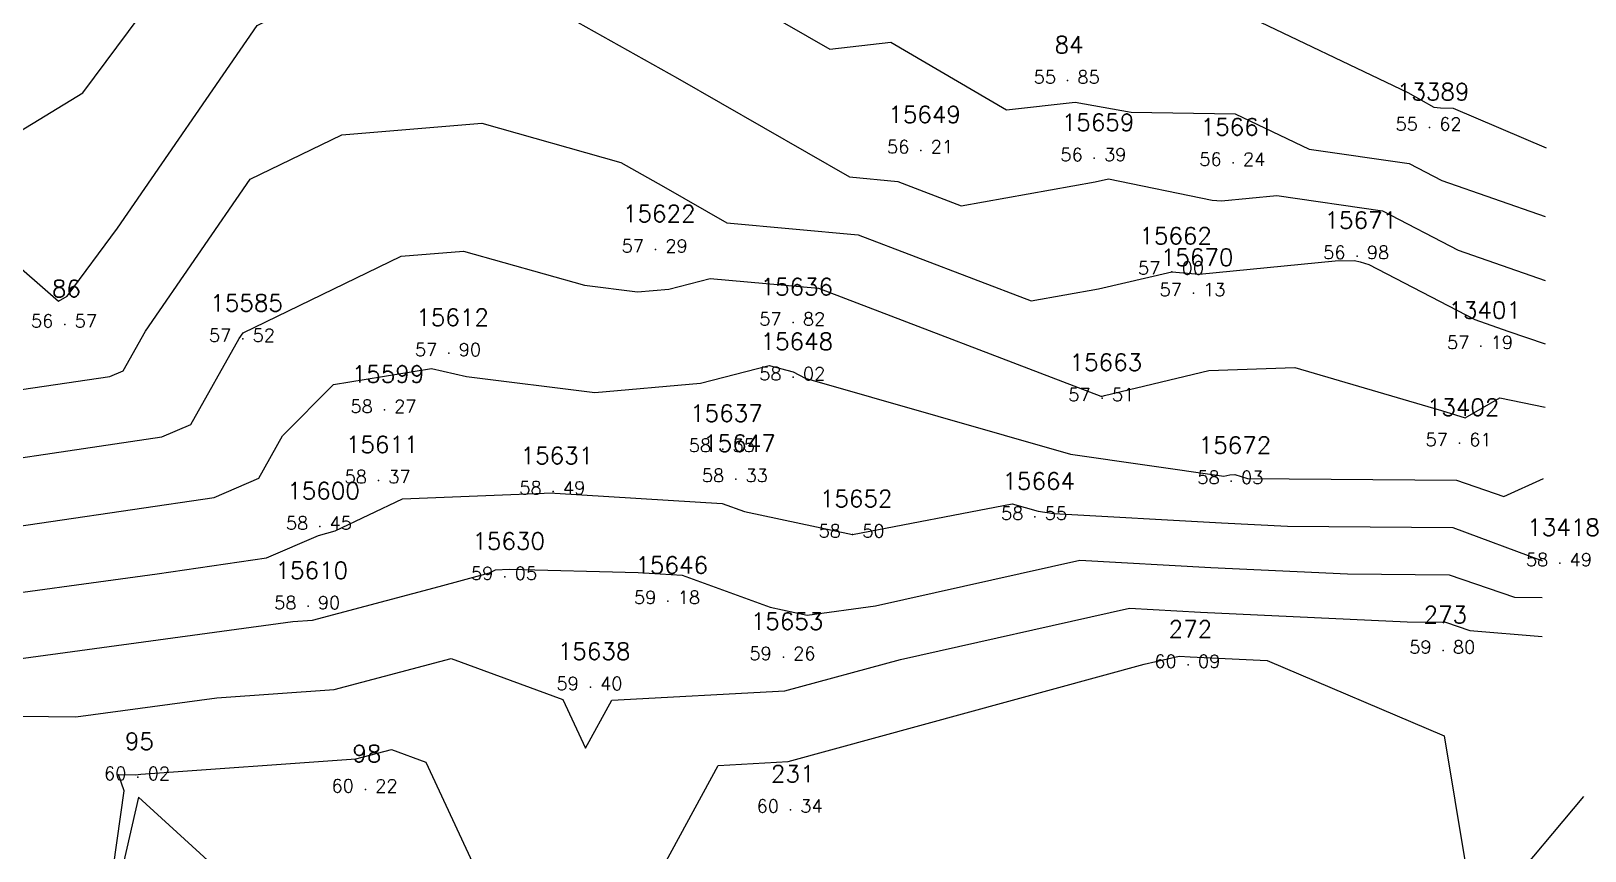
# Model space of a CAD drawing. Header units: millimetres. Extents: x 1412565 to 1412813, y 4931476 to 4931699.
# Drawn here: x 1412723.78 to 1412747.62, y 4931573.15 to 4931585.72 of the extents above; entities that cross this region are included whole.
import ezdxf
from ezdxf.enums import TextEntityAlignment as Align

# ---------------------------------------------------------------- set-up
doc = ezdxf.new("R2010")
doc.units = ezdxf.units.MM
for name, color, linetype in [('CIVIL', 50, 'Continuous'), ('CIVIL-DRAW', 80, 'Continuous'), ('CIVIL-NONAME', 130, 'Continuous'), ('CIVIL-TEXT', 240, 'Continuous'), ('CIVIL-Z', 50, 'Continuous'), ('Tcontours0', 7, 'Continuous'), ('Tcontours1', 7, 'Continuous'), ('Tcontours2', 7, 'Continuous')]:
    doc.layers.add(name, color=color, linetype=linetype)
doc.styles.add('CIVILCADMAIN', font='TXT.SHX')
doc.styles.get("Standard").update_dxf_attribs({"font": 'arial.ttf'})

# ---------------------------------------------------------------- blocks, each defined once
blk = doc.blocks.new('CIVIL-ZZ')
at = {"layer": 'CIVIL-DRAW'}
blk.add_point((0, 0), dxfattribs=at)
at = {"layer": 'CIVIL-NONAME'}
blk.add_attdef('NAME', text='', height=1.8, dxfattribs=at).set_placement((0, 2.1), align=Align.CENTER)
at = {"layer": 'CIVIL-TEXT', "flags": 8}
blk.add_attdef('TEXT', text='', height=2, dxfattribs=at).set_placement((0.2, -3.3), align=Align.CENTER)
at = {"layer": 'CIVIL-Z'}
blk.add_attdef('Z1', text='', height=1.6, dxfattribs=at).set_placement((-0.75, -0.225), align=Align.RIGHT)
blk.add_attdef('Z2', (0.75, -0.225), '', height=1.6, dxfattribs=at)

msp = doc.modelspace()

# ---------------------------------------------------------------- linework, layer by layer
at = {"layer": 'Tcontours0', "elevation": 60}
msp.add_lwpolyline([(1412727.37, 4931572.197), (1412725.429, 4931573.971), (1412724.82, 4931571.313), (1412725.21, 4931574.067), (1412725.124, 4931574.319), (1412725.383, 4931574.315), (1412725.467, 4931574.327), (1412728.763, 4931574.558), (1412729.312, 4931574.703), (1412729.836, 4931574.511), (1412731.917, 4931570.038), (1412734.32, 4931574.46), (1412735.395, 4931574.517), (1412740.857, 4931576.013), (1412741.393, 4931576.133), (1412741.559, 4931576.123), (1412742.743, 4931576.068), (1412745.457, 4931574.914), (1412746.439, 4931568.991)], dxfattribs=at)
at = {"layer": 'Tcontours1'}
for points, elevation in [([(1412723.512, 4931584.121), (1412724.576, 4931584.772), (1412726.153, 4931586.898), (1412727.705, 4931587.339), (1412730.006, 4931587.768), (1412730.889, 4931588.05), (1412731.278, 4931588.013), (1412731.955, 4931587.755), (1412733.912, 4931586.662), (1412736.034, 4931585.442), (1412736.967, 4931585.549), (1412738.742, 4931584.514), (1412739.794, 4931584.629), (1412740.657, 4931584.475), (1412742.248, 4931584.451), (1412743.385, 4931583.909), (1412744.92, 4931583.69), (1412745.421, 4931583.429), (1412747.007, 4931582.876)], 56), ([(1412723.145, 4931580.151), (1412724.988, 4931580.423), (1412725.194, 4931580.511), (1412725.536, 4931581.12), (1412727.142, 4931583.45), (1412728.548, 4931584.131), (1412730.693, 4931584.305), (1412732.827, 4931583.702), (1412733.484, 4931583.335), (1412734.453, 4931582.778), (1412736.468, 4931582.595), (1412739.119, 4931581.581), (1412740.155, 4931581.766), (1412741.28, 4931582.03), (1412741.699, 4931581.992), (1412743.785, 4931582.194), (1412744.083, 4931582.204), (1412744.17, 4931582.179), (1412744.301, 4931582.139), (1412745.924, 4931581.295), (1412746.432, 4931581.119), (1412747.006, 4931580.924)], 57), ([(1412722.828, 4931578.014), (1412726.589, 4931578.569), (1412727.274, 4931578.862), (1412727.639, 4931579.514), (1412728.419, 4931580.302), (1412729.922, 4931580.545), (1412730.461, 4931580.421), (1412732.431, 4931580.175), (1412734.05, 4931580.32), (1412735.103, 4931580.591), (1412735.47, 4931580.494), (1412735.656, 4931580.397), (1412739.725, 4931579.232), (1412742.076, 4931578.893), (1412742.171, 4931578.916), (1412742.245, 4931578.919), (1412742.44, 4931578.861), (1412745.645, 4931578.834), (1412746.372, 4931578.585), (1412746.982, 4931578.861)], 58), ([(1412711.395, 4931570.484), (1412714.343, 4931576.163), (1412716.159, 4931576.068), (1412717.005, 4931576.186), (1412717.559, 4931576.164), (1412723.553, 4931576.089), (1412727.797, 4931576.666), (1412728.097, 4931576.687), (1412730.043, 4931577.2), (1412730.813, 4931577.414), (1412730.907, 4931577.459), (1412731.116, 4931577.467), (1412733.091, 4931577.418), (1412733.77, 4931577.376), (1412735.116, 4931576.883), (1412735.683, 4931576.763), (1412736.734, 4931576.907), (1412739.867, 4931577.607), (1412741.879, 4931577.492), (1412743.971, 4931577.395), (1412745.531, 4931577.382), (1412746.533, 4931577.038), (1412746.96, 4931577.032)], 59)]:
    msp.add_lwpolyline(points, dxfattribs=dict(at, elevation=elevation))
at = {"layer": 'Tcontours2'}
for points, elevation in [([(1412722.821, 4931586.666), (1412723.834, 4931587.286), (1412724.579, 4931587.801), (1412725.206, 4931587.924), (1412727.331, 4931588.92), (1412728.637, 4931588.951), (1412729.522, 4931589.234), (1412731.68, 4931589.025), (1412733.578, 4931588.302), (1412734.924, 4931588.176), (1412736.646, 4931588.285), (1412738.579, 4931588.156), (1412739.447, 4931588.243), (1412740.555, 4931588.228), (1412740.444, 4931586.044), (1412742.306, 4931586.015), (1412744.898, 4931584.78), (1412745.296, 4931584.553), (1412745.399, 4931584.542), (1412745.596, 4931584.536), (1412747.023, 4931583.927)], 55.5), ([(1412719.525, 4931585.664), (1412724.203, 4931581.576), (1412724.334, 4931581.656), (1412725.105, 4931582.695), (1412727.249, 4931585.805), (1412727.637, 4931585.993), (1412730.972, 4931586.263), (1412731.907, 4931585.999), (1412733.698, 4931584.998), (1412736.337, 4931583.482), (1412737.077, 4931583.414), (1412738.05, 4931583.042), (1412740.102, 4931583.409), (1412740.305, 4931583.456), (1412741.898, 4931583.129), (1412742.042, 4931583.116), (1412742.888, 4931583.198), (1412744.512, 4931582.965), (1412745.673, 4931582.362), (1412747.006, 4931581.896)], 56.5), ([(1412721.801, 4931578.907), (1412725.789, 4931579.496), (1412726.234, 4931579.686), (1412726.973, 4931581.005), (1412727.034, 4931581.094), (1412729.46, 4931582.269), (1412730.413, 4931582.346), (1412732.269, 4931581.823), (1412733.085, 4931581.721), (1412733.564, 4931581.764), (1412734.196, 4931581.926), (1412735.86, 4931581.775), (1412740.189, 4931580.119), (1412740.209, 4931580.123), (1412740.231, 4931580.128), (1412740.247, 4931580.132), (1412741.848, 4931580.516), (1412743.164, 4931580.561), (1412745.416, 4931579.901), (1412745.776, 4931579.79), (1412746.309, 4931580.096), (1412747.006, 4931579.953)], 57.5), ([(1412708.957, 4931574.338), (1412710.17, 4931573.791), (1412711.846, 4931577.021), (1412715.877, 4931576.808), (1412717.755, 4931577.072), (1412718.985, 4931577.022), (1412722.638, 4931576.976), (1412725.718, 4931577.395), (1412727.39, 4931577.642), (1412728.19, 4931577.984), (1412728.447, 4931578.056), (1412729.481, 4931578.547), (1412731.777, 4931578.637), (1412731.816, 4931578.636), (1412734.382, 4931578.476), (1412734.723, 4931578.351), (1412736.38, 4931578), (1412738.83, 4931578.472), (1412739.23, 4931578.357), (1412739.469, 4931578.323), (1412742.039, 4931578.177), (1412743.053, 4931578.13), (1412745.588, 4931578.108), (1412746.965, 4931577.595)], 58.5), ([(1412708.97, 4931569.856), (1412710.308, 4931569.302), (1412711.247, 4931567.857), (1412711.675, 4931568.938), (1412711.674, 4931568.942), (1412712.353, 4931569.157), (1412719.828, 4931569.002), (1412719.475, 4931570.142), (1412717.722, 4931575.286), (1412724.468, 4931575.202), (1412726.632, 4931575.496), (1412728.43, 4931575.623), (1412730.227, 4931576.096), (1412731.939, 4931575.469), (1412732.286, 4931574.723), (1412732.687, 4931575.46), (1412735.344, 4931575.6), (1412737.116, 4931576.085), (1412740.63, 4931576.87), (1412741.719, 4931576.808), (1412744.889, 4931576.661), (1412745.474, 4931576.656), (1412745.85, 4931576.527), (1412746.958, 4931576.436)], 59.5), ([(1412746.356, 4931572.5), (1412747.596, 4931573.98)], 59.5)]:
    msp.add_lwpolyline(points, dxfattribs=dict(at, elevation=elevation))

# ---------------------------------------------------------------- block references
at = {"layer": 'CIVIL'}
ref = msp.add_blockref('CIVIL-ZZ', (1412739.68, 4931584.96, 55.85), dxfattribs=dict(at, xscale=0.2, yscale=0.2))
ref.add_attrib('Z2', '85', (1412739.83, 4931584.915), dxfattribs={"layer": 'CIVIL-Z', "height": 0.2, "style": 'CIVILCADMAIN'})
ref.add_attrib('Z1', '55', (1412739.16, 4931584.915), dxfattribs={"layer": 'CIVIL-Z', "height": 0.2, "style": 'CIVILCADMAIN'})
ref.add_attrib('NAME', '84', (1412739.48, 4931585.38), dxfattribs={"layer": 'CIVIL-NONAME', "height": 0.26, "style": 'CIVILCADMAIN'})
ref = msp.add_blockref('CIVIL-ZZ', (1412745.23, 4931584.24, 55.62), dxfattribs=dict(at, xscale=0.2, yscale=0.2))
ref.add_attrib('Z2', '62', (1412745.38, 4931584.195), dxfattribs={"layer": 'CIVIL-Z', "height": 0.2, "style": 'CIVILCADMAIN'})
ref.add_attrib('Z1', '55', (1412744.71, 4931584.195), dxfattribs={"layer": 'CIVIL-Z', "height": 0.2, "style": 'CIVILCADMAIN'})
ref.add_attrib('NAME', '13389', (1412744.73, 4931584.66), dxfattribs={"layer": 'CIVIL-NONAME', "height": 0.26, "style": 'CIVILCADMAIN'})
ref = msp.add_blockref('CIVIL-ZZ', (1412737.43, 4931583.89, 56.21), dxfattribs=dict(at, xscale=0.2, yscale=0.2))
ref.add_attrib('Z2', '21', (1412737.58, 4931583.845), dxfattribs={"layer": 'CIVIL-Z', "height": 0.2, "style": 'CIVILCADMAIN'})
ref.add_attrib('Z1', '56', (1412736.91, 4931583.845), dxfattribs={"layer": 'CIVIL-Z', "height": 0.2, "style": 'CIVILCADMAIN'})
ref.add_attrib('NAME', '15649', (1412736.93, 4931584.31), dxfattribs={"layer": 'CIVIL-NONAME', "height": 0.26, "style": 'CIVILCADMAIN'})
ref = msp.add_blockref('CIVIL-ZZ', (1412740.09, 4931583.77, 56.39), dxfattribs=dict(at, xscale=0.2, yscale=0.2))
ref.add_attrib('Z2', '39', (1412740.24, 4931583.725), dxfattribs={"layer": 'CIVIL-Z', "height": 0.2, "style": 'CIVILCADMAIN'})
ref.add_attrib('Z1', '56', (1412739.57, 4931583.725), dxfattribs={"layer": 'CIVIL-Z', "height": 0.2, "style": 'CIVILCADMAIN'})
ref.add_attrib('NAME', '15659', (1412739.59, 4931584.19), dxfattribs={"layer": 'CIVIL-NONAME', "height": 0.26, "style": 'CIVILCADMAIN'})
ref = msp.add_blockref('CIVIL-ZZ', (1412742.22, 4931583.7, 56.24), dxfattribs=dict(at, xscale=0.2, yscale=0.2))
ref.add_attrib('Z2', '24', (1412742.37, 4931583.655), dxfattribs={"layer": 'CIVIL-Z', "height": 0.2, "style": 'CIVILCADMAIN'})
ref.add_attrib('Z1', '56', (1412741.7, 4931583.655), dxfattribs={"layer": 'CIVIL-Z', "height": 0.2, "style": 'CIVILCADMAIN'})
ref.add_attrib('NAME', '15661', (1412741.72, 4931584.12), dxfattribs={"layer": 'CIVIL-NONAME', "height": 0.26, "style": 'CIVILCADMAIN'})
ref = msp.add_blockref('CIVIL-ZZ', (1412733.36, 4931582.37, 57.29), dxfattribs=dict(at, xscale=0.2, yscale=0.2))
ref.add_attrib('Z2', '29', (1412733.51, 4931582.325), dxfattribs={"layer": 'CIVIL-Z', "height": 0.2, "style": 'CIVILCADMAIN'})
ref.add_attrib('Z1', '57', (1412732.84, 4931582.325), dxfattribs={"layer": 'CIVIL-Z', "height": 0.2, "style": 'CIVILCADMAIN'})
ref.add_attrib('NAME', '15622', (1412732.86, 4931582.79), dxfattribs={"layer": 'CIVIL-NONAME', "height": 0.26, "style": 'CIVILCADMAIN'})
ref = msp.add_blockref('CIVIL-ZZ', (1412744.12, 4931582.27, 56.98), dxfattribs=dict(at, xscale=0.2, yscale=0.2))
ref.add_attrib('Z2', '98', (1412744.27, 4931582.225), dxfattribs={"layer": 'CIVIL-Z', "height": 0.2, "style": 'CIVILCADMAIN'})
ref.add_attrib('Z1', '56', (1412743.6, 4931582.225), dxfattribs={"layer": 'CIVIL-Z', "height": 0.2, "style": 'CIVILCADMAIN'})
ref.add_attrib('NAME', '15671', (1412743.62, 4931582.69), dxfattribs={"layer": 'CIVIL-NONAME', "height": 0.26, "style": 'CIVILCADMAIN'})
ref = msp.add_blockref('CIVIL-ZZ', (1412741.28, 4931582.03, 57), dxfattribs=dict(at, xscale=0.2, yscale=0.2))
ref.add_attrib('Z2', '00', (1412741.43, 4931581.985), dxfattribs={"layer": 'CIVIL-Z', "height": 0.2, "style": 'CIVILCADMAIN'})
ref.add_attrib('Z1', '57', (1412740.76, 4931581.985), dxfattribs={"layer": 'CIVIL-Z', "height": 0.2, "style": 'CIVILCADMAIN'})
ref.add_attrib('NAME', '15662', (1412740.78, 4931582.45), dxfattribs={"layer": 'CIVIL-NONAME', "height": 0.26, "style": 'CIVILCADMAIN'})
ref = msp.add_blockref('CIVIL-ZZ', (1412741.61, 4931581.7, 57.13), dxfattribs=dict(at, xscale=0.2, yscale=0.2))
ref.add_attrib('Z2', '13', (1412741.76, 4931581.655), dxfattribs={"layer": 'CIVIL-Z', "height": 0.2, "style": 'CIVILCADMAIN'})
ref.add_attrib('Z1', '57', (1412741.09, 4931581.655), dxfattribs={"layer": 'CIVIL-Z', "height": 0.2, "style": 'CIVILCADMAIN'})
ref.add_attrib('NAME', '15670', (1412741.11, 4931582.12), dxfattribs={"layer": 'CIVIL-NONAME', "height": 0.26, "style": 'CIVILCADMAIN'})
ref = msp.add_blockref('CIVIL-ZZ', (1412724.3, 4931581.22, 56.57), dxfattribs=dict(at, xscale=0.2, yscale=0.2))
ref.add_attrib('Z2', '57', (1412724.45, 4931581.175), dxfattribs={"layer": 'CIVIL-Z', "height": 0.2, "style": 'CIVILCADMAIN'})
ref.add_attrib('Z1', '56', (1412723.78, 4931581.175), dxfattribs={"layer": 'CIVIL-Z', "height": 0.2, "style": 'CIVILCADMAIN'})
ref.add_attrib('NAME', '86', (1412724.1, 4931581.64), dxfattribs={"layer": 'CIVIL-NONAME', "height": 0.26, "style": 'CIVILCADMAIN'})
ref = msp.add_blockref('CIVIL-ZZ', (1412735.47, 4931581.25, 57.82), dxfattribs=dict(at, xscale=0.2, yscale=0.2))
ref.add_attrib('Z2', '82', (1412735.62, 4931581.205), dxfattribs={"layer": 'CIVIL-Z', "height": 0.2, "style": 'CIVILCADMAIN'})
ref.add_attrib('Z1', '57', (1412734.95, 4931581.205), dxfattribs={"layer": 'CIVIL-Z', "height": 0.2, "style": 'CIVILCADMAIN'})
ref.add_attrib('NAME', '15636', (1412734.97, 4931581.67), dxfattribs={"layer": 'CIVIL-NONAME', "height": 0.26, "style": 'CIVILCADMAIN'})
ref = msp.add_blockref('CIVIL-ZZ', (1412727.03, 4931581, 57.52), dxfattribs=dict(at, xscale=0.2, yscale=0.2))
ref.add_attrib('Z2', '52', (1412727.18, 4931580.955), dxfattribs={"layer": 'CIVIL-Z', "height": 0.2, "style": 'CIVILCADMAIN'})
ref.add_attrib('Z1', '57', (1412726.51, 4931580.955), dxfattribs={"layer": 'CIVIL-Z', "height": 0.2, "style": 'CIVILCADMAIN'})
ref.add_attrib('NAME', '15585', (1412726.53, 4931581.42), dxfattribs={"layer": 'CIVIL-NONAME', "height": 0.26, "style": 'CIVILCADMAIN'})
ref = msp.add_blockref('CIVIL-ZZ', (1412730.19, 4931580.78, 57.9), dxfattribs=dict(at, xscale=0.2, yscale=0.2))
ref.add_attrib('Z2', '90', (1412730.34, 4931580.735), dxfattribs={"layer": 'CIVIL-Z', "height": 0.2, "style": 'CIVILCADMAIN'})
ref.add_attrib('Z1', '57', (1412729.67, 4931580.735), dxfattribs={"layer": 'CIVIL-Z', "height": 0.2, "style": 'CIVILCADMAIN'})
ref.add_attrib('NAME', '15612', (1412729.69, 4931581.2), dxfattribs={"layer": 'CIVIL-NONAME', "height": 0.26, "style": 'CIVILCADMAIN'})
ref = msp.add_blockref('CIVIL-ZZ', (1412746.02, 4931580.89, 57.19), dxfattribs=dict(at, xscale=0.2, yscale=0.2))
ref.add_attrib('Z2', '19', (1412746.17, 4931580.845), dxfattribs={"layer": 'CIVIL-Z', "height": 0.2, "style": 'CIVILCADMAIN'})
ref.add_attrib('Z1', '57', (1412745.5, 4931580.845), dxfattribs={"layer": 'CIVIL-Z', "height": 0.2, "style": 'CIVILCADMAIN'})
ref.add_attrib('NAME', '13401', (1412745.52, 4931581.31), dxfattribs={"layer": 'CIVIL-NONAME', "height": 0.26, "style": 'CIVILCADMAIN'})
ref = msp.add_blockref('CIVIL-ZZ', (1412735.47, 4931580.41, 58.02), dxfattribs=dict(at, xscale=0.2, yscale=0.2))
ref.add_attrib('Z2', '02', (1412735.62, 4931580.365), dxfattribs={"layer": 'CIVIL-Z', "height": 0.2, "style": 'CIVILCADMAIN'})
ref.add_attrib('Z1', '58', (1412734.95, 4931580.365), dxfattribs={"layer": 'CIVIL-Z', "height": 0.2, "style": 'CIVILCADMAIN'})
ref.add_attrib('NAME', '15648', (1412734.97, 4931580.83), dxfattribs={"layer": 'CIVIL-NONAME', "height": 0.26, "style": 'CIVILCADMAIN'})
ref = msp.add_blockref('CIVIL-ZZ', (1412740.21, 4931580.09, 57.51), dxfattribs=dict(at, xscale=0.2, yscale=0.2))
ref.add_attrib('Z2', '51', (1412740.36, 4931580.045), dxfattribs={"layer": 'CIVIL-Z', "height": 0.2, "style": 'CIVILCADMAIN'})
ref.add_attrib('Z1', '57', (1412739.69, 4931580.045), dxfattribs={"layer": 'CIVIL-Z', "height": 0.2, "style": 'CIVILCADMAIN'})
ref.add_attrib('NAME', '15663', (1412739.71, 4931580.51), dxfattribs={"layer": 'CIVIL-NONAME', "height": 0.26, "style": 'CIVILCADMAIN'})
ref = msp.add_blockref('CIVIL-ZZ', (1412729.2, 4931579.91, 58.27), dxfattribs=dict(at, xscale=0.2, yscale=0.2))
ref.add_attrib('Z2', '27', (1412729.35, 4931579.865), dxfattribs={"layer": 'CIVIL-Z', "height": 0.2, "style": 'CIVILCADMAIN'})
ref.add_attrib('Z1', '58', (1412728.68, 4931579.865), dxfattribs={"layer": 'CIVIL-Z', "height": 0.2, "style": 'CIVILCADMAIN'})
ref.add_attrib('NAME', '15599', (1412728.7, 4931580.33), dxfattribs={"layer": 'CIVIL-NONAME', "height": 0.26, "style": 'CIVILCADMAIN'})
ref = msp.add_blockref('CIVIL-ZZ', (1412734.39, 4931579.31, 58.35), dxfattribs=dict(at, xscale=0.2, yscale=0.2))
ref.add_attrib('Z2', '35', (1412734.54, 4931579.265), dxfattribs={"layer": 'CIVIL-Z', "height": 0.2, "style": 'CIVILCADMAIN'})
ref.add_attrib('Z1', '58', (1412733.87, 4931579.265), dxfattribs={"layer": 'CIVIL-Z', "height": 0.2, "style": 'CIVILCADMAIN'})
ref.add_attrib('NAME', '15637', (1412733.89, 4931579.73), dxfattribs={"layer": 'CIVIL-NONAME', "height": 0.26, "style": 'CIVILCADMAIN'})
ref = msp.add_blockref('CIVIL-ZZ', (1412745.69, 4931579.4, 57.61), dxfattribs=dict(at, xscale=0.2, yscale=0.2))
ref.add_attrib('Z2', '61', (1412745.84, 4931579.355), dxfattribs={"layer": 'CIVIL-Z', "height": 0.2, "style": 'CIVILCADMAIN'})
ref.add_attrib('Z1', '57', (1412745.17, 4931579.355), dxfattribs={"layer": 'CIVIL-Z', "height": 0.2, "style": 'CIVILCADMAIN'})
ref.add_attrib('NAME', '13402', (1412745.19, 4931579.82), dxfattribs={"layer": 'CIVIL-NONAME', "height": 0.26, "style": 'CIVILCADMAIN'})
ref = msp.add_blockref('CIVIL-ZZ', (1412729.11, 4931578.83, 58.37), dxfattribs=dict(at, xscale=0.2, yscale=0.2))
ref.add_attrib('Z2', '37', (1412729.26, 4931578.785), dxfattribs={"layer": 'CIVIL-Z', "height": 0.2, "style": 'CIVILCADMAIN'})
ref.add_attrib('Z1', '58', (1412728.59, 4931578.785), dxfattribs={"layer": 'CIVIL-Z', "height": 0.2, "style": 'CIVILCADMAIN'})
ref.add_attrib('NAME', '15611', (1412728.61, 4931579.25), dxfattribs={"layer": 'CIVIL-NONAME', "height": 0.26, "style": 'CIVILCADMAIN'})
ref = msp.add_blockref('CIVIL-ZZ', (1412734.59, 4931578.85, 58.33), dxfattribs=dict(at, xscale=0.2, yscale=0.2))
ref.add_attrib('Z2', '33', (1412734.74, 4931578.805), dxfattribs={"layer": 'CIVIL-Z', "height": 0.2, "style": 'CIVILCADMAIN'})
ref.add_attrib('Z1', '58', (1412734.07, 4931578.805), dxfattribs={"layer": 'CIVIL-Z', "height": 0.2, "style": 'CIVILCADMAIN'})
ref.add_attrib('NAME', '15647', (1412734.09, 4931579.27), dxfattribs={"layer": 'CIVIL-NONAME', "height": 0.26, "style": 'CIVILCADMAIN'})
ref = msp.add_blockref('CIVIL-ZZ', (1412742.19, 4931578.82, 58.03), dxfattribs=dict(at, xscale=0.2, yscale=0.2))
ref.add_attrib('Z2', '03', (1412742.34, 4931578.775), dxfattribs={"layer": 'CIVIL-Z', "height": 0.2, "style": 'CIVILCADMAIN'})
ref.add_attrib('Z1', '58', (1412741.67, 4931578.775), dxfattribs={"layer": 'CIVIL-Z', "height": 0.2, "style": 'CIVILCADMAIN'})
ref.add_attrib('NAME', '15672', (1412741.69, 4931579.24), dxfattribs={"layer": 'CIVIL-NONAME', "height": 0.26, "style": 'CIVILCADMAIN'})
ref = msp.add_blockref('CIVIL-ZZ', (1412731.79, 4931578.66, 58.49), dxfattribs=dict(at, xscale=0.2, yscale=0.2))
ref.add_attrib('Z2', '49', (1412731.94, 4931578.615), dxfattribs={"layer": 'CIVIL-Z', "height": 0.2, "style": 'CIVILCADMAIN'})
ref.add_attrib('Z1', '58', (1412731.27, 4931578.615), dxfattribs={"layer": 'CIVIL-Z', "height": 0.2, "style": 'CIVILCADMAIN'})
ref.add_attrib('NAME', '15631', (1412731.29, 4931579.08), dxfattribs={"layer": 'CIVIL-NONAME', "height": 0.26, "style": 'CIVILCADMAIN'})
ref = msp.add_blockref('CIVIL-ZZ', (1412728.21, 4931578.12, 58.45), dxfattribs=dict(at, xscale=0.2, yscale=0.2))
ref.add_attrib('Z2', '45', (1412728.36, 4931578.075), dxfattribs={"layer": 'CIVIL-Z', "height": 0.2, "style": 'CIVILCADMAIN'})
ref.add_attrib('Z1', '58', (1412727.69, 4931578.075), dxfattribs={"layer": 'CIVIL-Z', "height": 0.2, "style": 'CIVILCADMAIN'})
ref.add_attrib('NAME', '15600', (1412727.71, 4931578.54), dxfattribs={"layer": 'CIVIL-NONAME', "height": 0.26, "style": 'CIVILCADMAIN'})
ref = msp.add_blockref('CIVIL-ZZ', (1412739.18, 4931578.27, 58.55), dxfattribs=dict(at, xscale=0.2, yscale=0.2))
ref.add_attrib('Z2', '55', (1412739.33, 4931578.225), dxfattribs={"layer": 'CIVIL-Z', "height": 0.2, "style": 'CIVILCADMAIN'})
ref.add_attrib('Z1', '58', (1412738.66, 4931578.225), dxfattribs={"layer": 'CIVIL-Z', "height": 0.2, "style": 'CIVILCADMAIN'})
ref.add_attrib('NAME', '15664', (1412738.68, 4931578.69), dxfattribs={"layer": 'CIVIL-NONAME', "height": 0.26, "style": 'CIVILCADMAIN'})
ref = msp.add_blockref('CIVIL-ZZ', (1412736.38, 4931578, 58.5), dxfattribs=dict(at, xscale=0.2, yscale=0.2))
ref.add_attrib('Z2', '50', (1412736.53, 4931577.955), dxfattribs={"layer": 'CIVIL-Z', "height": 0.2, "style": 'CIVILCADMAIN'})
ref.add_attrib('Z1', '58', (1412735.86, 4931577.955), dxfattribs={"layer": 'CIVIL-Z', "height": 0.2, "style": 'CIVILCADMAIN'})
ref.add_attrib('NAME', '15652', (1412735.88, 4931578.42), dxfattribs={"layer": 'CIVIL-NONAME', "height": 0.26, "style": 'CIVILCADMAIN'})
ref = msp.add_blockref('CIVIL-ZZ', (1412731.05, 4931577.35, 59.05), dxfattribs=dict(at, xscale=0.2, yscale=0.2))
ref.add_attrib('Z2', '05', (1412731.2, 4931577.305), dxfattribs={"layer": 'CIVIL-Z', "height": 0.2, "style": 'CIVILCADMAIN'})
ref.add_attrib('Z1', '59', (1412730.53, 4931577.305), dxfattribs={"layer": 'CIVIL-Z', "height": 0.2, "style": 'CIVILCADMAIN'})
ref.add_attrib('NAME', '15630', (1412730.55, 4931577.77), dxfattribs={"layer": 'CIVIL-NONAME', "height": 0.26, "style": 'CIVILCADMAIN'})
ref = msp.add_blockref('CIVIL-ZZ', (1412747.23, 4931577.56, 58.49), dxfattribs=dict(at, xscale=0.2, yscale=0.2))
ref.add_attrib('Z2', '49', (1412747.38, 4931577.515), dxfattribs={"layer": 'CIVIL-Z', "height": 0.2, "style": 'CIVILCADMAIN'})
ref.add_attrib('Z1', '58', (1412746.71, 4931577.515), dxfattribs={"layer": 'CIVIL-Z', "height": 0.2, "style": 'CIVILCADMAIN'})
ref.add_attrib('NAME', '13418', (1412746.73, 4931577.98), dxfattribs={"layer": 'CIVIL-NONAME', "height": 0.26, "style": 'CIVILCADMAIN'})
ref = msp.add_blockref('CIVIL-ZZ', (1412728.03, 4931576.9, 58.9), dxfattribs=dict(at, xscale=0.2, yscale=0.2))
ref.add_attrib('Z2', '90', (1412728.18, 4931576.855), dxfattribs={"layer": 'CIVIL-Z', "height": 0.2, "style": 'CIVILCADMAIN'})
ref.add_attrib('Z1', '58', (1412727.51, 4931576.855), dxfattribs={"layer": 'CIVIL-Z', "height": 0.2, "style": 'CIVILCADMAIN'})
ref.add_attrib('NAME', '15610', (1412727.53, 4931577.32), dxfattribs={"layer": 'CIVIL-NONAME', "height": 0.26, "style": 'CIVILCADMAIN'})
ref = msp.add_blockref('CIVIL-ZZ', (1412733.55, 4931576.98, 59.18), dxfattribs=dict(at, xscale=0.2, yscale=0.2))
ref.add_attrib('Z2', '18', (1412733.7, 4931576.935), dxfattribs={"layer": 'CIVIL-Z', "height": 0.2, "style": 'CIVILCADMAIN'})
ref.add_attrib('Z1', '59', (1412733.03, 4931576.935), dxfattribs={"layer": 'CIVIL-Z', "height": 0.2, "style": 'CIVILCADMAIN'})
ref.add_attrib('NAME', '15646', (1412733.05, 4931577.4), dxfattribs={"layer": 'CIVIL-NONAME', "height": 0.26, "style": 'CIVILCADMAIN'})
ref = msp.add_blockref('CIVIL-ZZ', (1412745.44, 4931576.22, 59.8), dxfattribs=dict(at, xscale=0.2, yscale=0.2))
ref.add_attrib('Z2', '80', (1412745.59, 4931576.175), dxfattribs={"layer": 'CIVIL-Z', "height": 0.2, "style": 'CIVILCADMAIN'})
ref.add_attrib('Z1', '59', (1412744.92, 4931576.175), dxfattribs={"layer": 'CIVIL-Z', "height": 0.2, "style": 'CIVILCADMAIN'})
ref.add_attrib('NAME', '273', (1412745.14, 4931576.64), dxfattribs={"layer": 'CIVIL-NONAME', "height": 0.26, "style": 'CIVILCADMAIN'})
ref = msp.add_blockref('CIVIL-ZZ', (1412735.32, 4931576.12, 59.26), dxfattribs=dict(at, xscale=0.2, yscale=0.2))
ref.add_attrib('Z2', '26', (1412735.47, 4931576.075), dxfattribs={"layer": 'CIVIL-Z', "height": 0.2, "style": 'CIVILCADMAIN'})
ref.add_attrib('Z1', '59', (1412734.8, 4931576.075), dxfattribs={"layer": 'CIVIL-Z', "height": 0.2, "style": 'CIVILCADMAIN'})
ref.add_attrib('NAME', '15653', (1412734.82, 4931576.54), dxfattribs={"layer": 'CIVIL-NONAME', "height": 0.26, "style": 'CIVILCADMAIN'})
ref = msp.add_blockref('CIVIL-ZZ', (1412741.53, 4931576, 60.09), dxfattribs=dict(at, xscale=0.2, yscale=0.2))
ref.add_attrib('Z2', '09', (1412741.68, 4931575.955), dxfattribs={"layer": 'CIVIL-Z', "height": 0.2, "style": 'CIVILCADMAIN'})
ref.add_attrib('Z1', '60', (1412741.01, 4931575.955), dxfattribs={"layer": 'CIVIL-Z', "height": 0.2, "style": 'CIVILCADMAIN'})
ref.add_attrib('NAME', '272', (1412741.23, 4931576.42), dxfattribs={"layer": 'CIVIL-NONAME', "height": 0.26, "style": 'CIVILCADMAIN'})
ref = msp.add_blockref('CIVIL-ZZ', (1412732.36, 4931575.66, 59.4), dxfattribs=dict(at, xscale=0.2, yscale=0.2))
ref.add_attrib('Z2', '40', (1412732.51, 4931575.615), dxfattribs={"layer": 'CIVIL-Z', "height": 0.2, "style": 'CIVILCADMAIN'})
ref.add_attrib('Z1', '59', (1412731.84, 4931575.615), dxfattribs={"layer": 'CIVIL-Z', "height": 0.2, "style": 'CIVILCADMAIN'})
ref.add_attrib('NAME', '15638', (1412731.86, 4931576.08), dxfattribs={"layer": 'CIVIL-NONAME', "height": 0.26, "style": 'CIVILCADMAIN'})
ref = msp.add_blockref('CIVIL-ZZ', (1412725.42, 4931574.28, 60.02), dxfattribs=dict(at, xscale=0.2, yscale=0.2))
ref.add_attrib('Z2', '02', (1412725.57, 4931574.235), dxfattribs={"layer": 'CIVIL-Z', "height": 0.2, "style": 'CIVILCADMAIN'})
ref.add_attrib('Z1', '60', (1412724.9, 4931574.235), dxfattribs={"layer": 'CIVIL-Z', "height": 0.2, "style": 'CIVILCADMAIN'})
ref.add_attrib('NAME', '95', (1412725.22, 4931574.7), dxfattribs={"layer": 'CIVIL-NONAME', "height": 0.26, "style": 'CIVILCADMAIN'})
ref = msp.add_blockref('CIVIL-ZZ', (1412728.91, 4931574.09, 60.22), dxfattribs=dict(at, xscale=0.2, yscale=0.2))
ref.add_attrib('Z2', '22', (1412729.06, 4931574.045), dxfattribs={"layer": 'CIVIL-Z', "height": 0.2, "style": 'CIVILCADMAIN'})
ref.add_attrib('Z1', '60', (1412728.39, 4931574.045), dxfattribs={"layer": 'CIVIL-Z', "height": 0.2, "style": 'CIVILCADMAIN'})
ref.add_attrib('NAME', '98', (1412728.71, 4931574.51), dxfattribs={"layer": 'CIVIL-NONAME', "height": 0.26, "style": 'CIVILCADMAIN'})
ref = msp.add_blockref('CIVIL-ZZ', (1412735.43, 4931573.78, 60.34), dxfattribs=dict(at, xscale=0.2, yscale=0.2))
ref.add_attrib('Z2', '34', (1412735.58, 4931573.735), dxfattribs={"layer": 'CIVIL-Z', "height": 0.2, "style": 'CIVILCADMAIN'})
ref.add_attrib('Z1', '60', (1412734.91, 4931573.735), dxfattribs={"layer": 'CIVIL-Z', "height": 0.2, "style": 'CIVILCADMAIN'})
ref.add_attrib('NAME', '231', (1412735.13, 4931574.2), dxfattribs={"layer": 'CIVIL-NONAME', "height": 0.26, "style": 'CIVILCADMAIN'})

doc.saveas('drawing.dxf')
